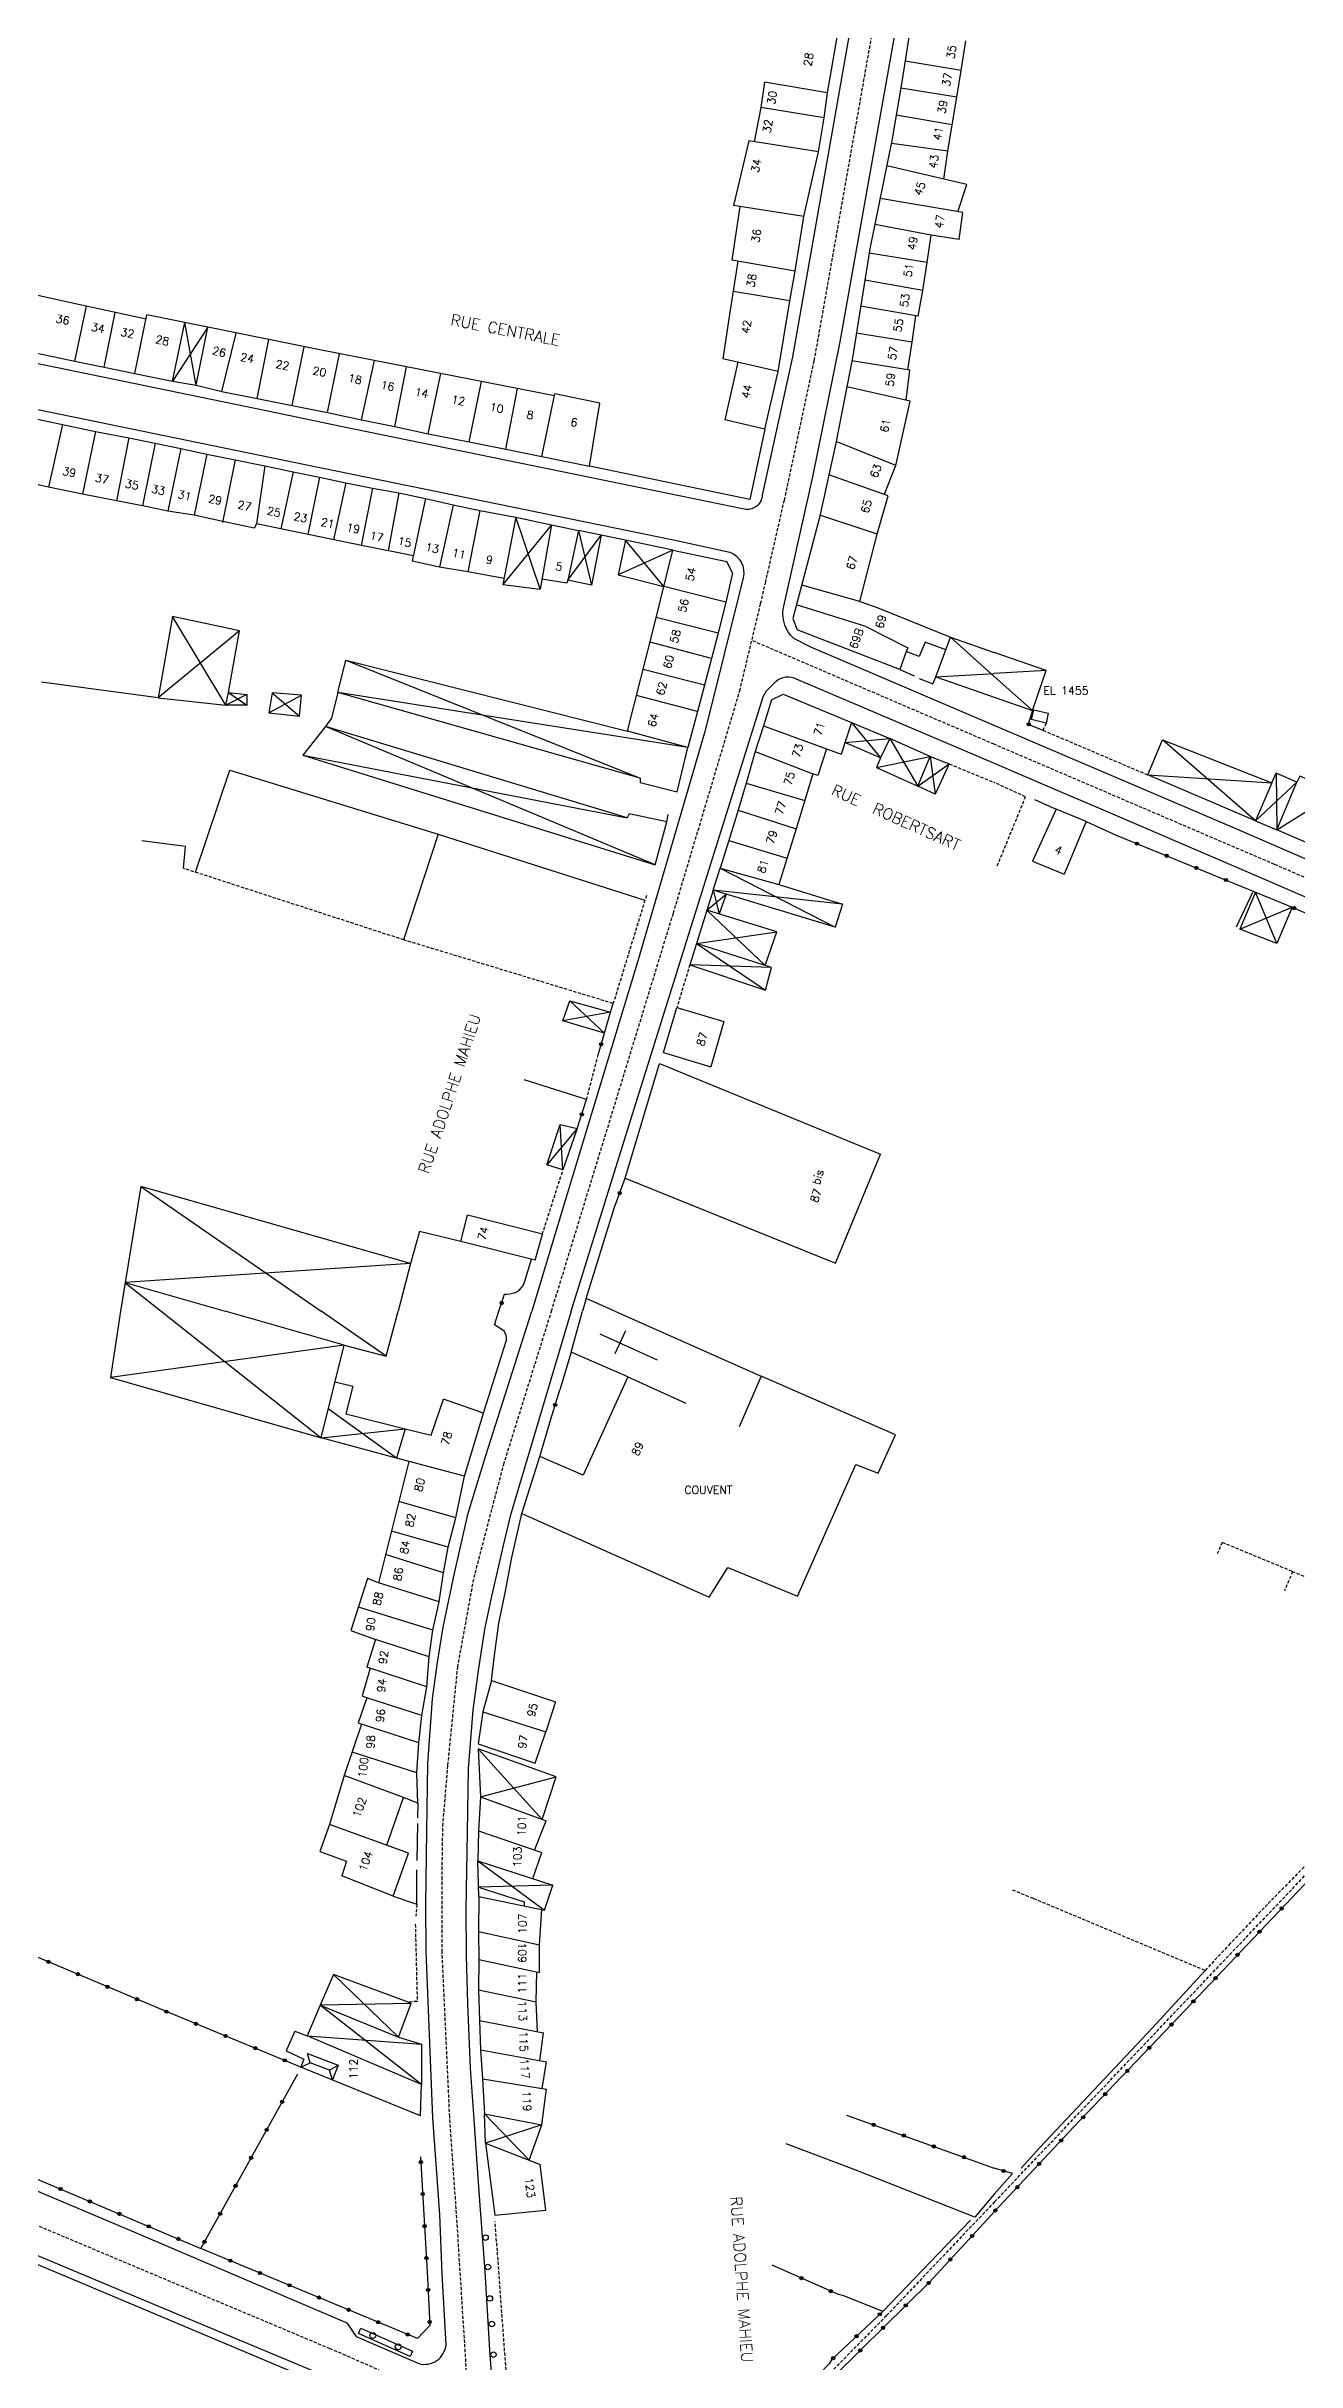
# Model space of a CAD drawing. Header units: millimetres. Extents: x 109000 to 110000, y 124000 to 125001.
# Drawn here: x 109352 to 109547.2, y 124335.9 to 124697.6 of the extents above; entities that cross this region are included whole.
import ezdxf
from ezdxf.enums import TextEntityAlignment as Align

# ---------------------------------------------------------------- set-up
doc = ezdxf.new("R2010")
doc.units = ezdxf.units.MM
doc.linetypes.add('DASHED', pattern=[0.75, 0.5, -0.25])
doc.layers.get('0').update_dxf_attribs({"linetype": 'CONTINUOUS'})
for name, color, linetype in [('W0001', 6, 'DASHED'), ('W0008', 7, 'CONTINUOUS'), ('W0100', 7, 'CONTINUOUS'), ('W0112', 1, 'DASHED'), ('W0310', 3, 'CONTINUOUS'), ('W0322', 7, 'CONTINUOUS'), ('W0984', 7, 'CONTINUOUS'), ('W0989', 7, 'CONTINUOUS'), ('W0991', 7, 'CONTINUOUS')]:
    doc.layers.add(name, color=color, linetype=linetype)
doc.styles.get("Standard").update_dxf_attribs({"font": 'romans.shx', "width": 0.85})

# ---------------------------------------------------------------- blocks, each defined once
blk = doc.blocks.new('t322o')
at = {"color": 0, "linetype": 'Continuous'}
for radius in [0.25, 0.15]:
    blk.add_circle((0, 0), radius, dxfattribs=at)

msp = doc.modelspace()

# ---------------------------------------------------------------- linework, layer by layer
at = {"layer": 'W0001'}
for points in [[(109430.87, 124500), (109449.9, 124562.16), (109460.27, 124596.89), (109463.53, 124610.55), (109464.29, 124613.8), (109467.23, 124626.7), (109471.91, 124648.48), (109483.44, 124713.68), (109489.63, 124750)], [(109500, 124588.55), (109462.15, 124604.78)], [(109424.93, 124250), (109420.55, 124295.42), (109418.77, 124315.66), (109417.31, 124338.82), (109415.94, 124360.47), (109414.97, 124374.14), (109413.79, 124399.87), (109413.77, 124411.21), (109413.9, 124419.55), (109414.69, 124429.06), (109416.22, 124444.36), (109418.77, 124458.36), (109423.4, 124476.03), (109430.87, 124500)], [(109500.07, 124360.85), (109483.18, 124343.06), (109465.08, 124324.66), (109430.26, 124291.56), (109421.9, 124283.98)]]:
    msp.add_lwpolyline(points, dxfattribs=at)
for points in [[(109638.1, 124500), (109625.21, 124527.85, 0.116891), (109617.41, 124537.78), (109586.94, 124551.06), (109543.78, 124569.79), (109500, 124588.55)], [(109417.98, 124328.29), (109398.76, 124336.85), (109396.29, 124337.89), (109330.29, 124365.67), (109302.06, 124377.5), (109301.2, 124378.76), (109296.74, 124380.72), (109293.19, 124381.15, -0.394738), (109283.92, 124392.13), (109285.38, 124404.7), (109286.37, 124405.98), (109292.8, 124462.14), (109296.02, 124490.3), (109296.99, 124491.17), (109297.3, 124494.25), (109296.59, 124495.62), (109295.89, 124496.99), (109296.11, 124500)], [(109500.07, 124360.85), (109549.35, 124412.68, 0.157565), (109550.28, 124414.61), (109566.2, 124451.33), (109568.04, 124453.31), (109574.24, 124461.52), (109589.37, 124481.73), (109602.56, 124499.97)]]:
    msp.add_lwpolyline(points, format="xyb", dxfattribs=at)
at = {"layer": 'W0008'}
for points in [[(109486.09, 124750), (109479.96, 124714.29), (109468.49, 124649.08), (109463.77, 124627.47, -0.422935), (109461.21, 124625.23), (109438.88, 124629.84)], [(109500, 124591.49), (109471.35, 124603.73), (109468.69, 124605.06, -0.23461), (109467.05, 124609.67), (109471.66, 124630.35), (109475.97, 124651.44), (109486.01, 124707.95), (109493.17, 124750)], [(109695.21, 124750), (109697.56, 124749.07), (109698.58, 124746.1), (109694.11, 124733.39), (109687.08, 124714.6), (109684.24, 124706.62), (109680.31, 124694.52), (109675.98, 124679.65), (109672.87, 124668.9), (109668.88, 124653.21), (109665.7, 124640.84), (109661.77, 124627.25), (109660.28, 124622.86), (109658.53, 124617.59), (109653.52, 124604.34), (109650.95, 124597.78), (109642.49, 124578.17), (109632.34, 124554.92), (109626.05, 124540.59, -0.410826), (109621.79, 124538.9), (109606.97, 124545.32), (109576.18, 124558.7), (109537.55, 124575.47), (109500, 124591.49)], [(109319.79, 124647.33), (109335.91, 124643.86), (109392.67, 124632.19), (109449.94, 124620.52), (109458.7, 124618.59, -0.383185), (109460.78, 124614.58), (109454.86, 124590.73), (109444.41, 124554.9), (109432.52, 124515.7), (109427.81, 124500)], [(109433.96, 124500), (109440.93, 124522.45), (109453.02, 124561.25), (109463.93, 124595.98), (109464.46, 124596.9), (109465.88, 124598.36, -0.331471), (109469.2, 124598.72), (109500, 124585.61)], [(109500, 124585.61), (109508.93, 124581.76), (109517.39, 124578.17), (109542.69, 124567.29), (109585.86, 124548.56), (109614.07, 124536.26), (109616.31, 124535.25, -0.142857), (109620.64, 124531.05), (109628.82, 124513.55)], [(109300.15, 124500), (109299.89, 124499.74), (109299.62, 124496.7), (109301.24, 124495), (109298.14, 124469.64), (109294.43, 124437.75), (109291.16, 124405.62), (109289.34, 124404.45), (109287.88, 124391.95, 0.314191), (109290.47, 124386.22, 0.069377), (109293.37, 124385.02), (109295.34, 124385.84), (109306.38, 124381.26), (109328.8, 124371.71), (109366, 124355.98), (109398.93, 124341.96), (109400.38, 124339.83), (109410.14, 124335.57, 0.463651), (109414.4, 124338.53), (109413.79, 124349.59)], [(109289.98, 124365.55), (109290.81, 124374.84, -0.369099), (109294.15, 124377.73), (109295.64, 124377.41), (109299.96, 124375.46), (109300.53, 124373.51), (109328.85, 124361.59), (109364.4, 124346.67), (109394.88, 124333.9), (109397.76, 124334.29), (109404.18, 124331.53, -0.047692), (109408.97, 124328.52, -0.112584), (109413.97, 124321.5, -0.088261), (109415.46, 124315.43), (109417.34, 124294.98), (109420.15, 124265.09), (109421.64, 124250)], [(109420.36, 124250), (109418.83, 124267.11), (109416.07, 124295.79), (109414.36, 124315.26), (109413.83, 124317.84, 0.087143), (109411.06, 124323.41, 0.102292), (109405.39, 124327.91), (109372.21, 124341.92), (109324.31, 124362.09), (109311.46, 124367.55), (109291.36, 124376.11)]]:
    msp.add_lwpolyline(points, format="xyb", dxfattribs=at)
for points in [[(109438.88, 124629.84), (109397.69, 124638.23), (109388.06, 124640.28), (109332.94, 124651.64), (109331.12, 124654.54)], [(109413.79, 124349.59), (109413.44, 124358.86), (109412.34, 124373.98), (109411.31, 124399.95), (109411.24, 124407.3), (109411.38, 124418.7), (109411.53, 124429.31), (109412.27, 124439.42), (109413.01, 124444.79), (109413.94, 124450.64), (109415.7, 124459.07), (109417.84, 124468.44), (109420.59, 124477.45), (109427.81, 124500)], [(109433.96, 124500), (109424.43, 124467.97), (109423.33, 124463.41), (109421.55, 124455.67), (109420.45, 124450.58), (109419.41, 124443.87), (109418.58, 124437.66), (109417.84, 124428.57), (109417.68, 124418.54), (109417.5, 124406.57), (109417.56, 124399.33), (109417.74, 124391.78), (109418.17, 124381.72), (109418.79, 124373), (109419.22, 124366.86), (109419.71, 124359.62), (109420.45, 124349.99), (109421.18, 124337.65), (109422.96, 124313.65), (109424.19, 124298.86), (109426.53, 124273.27), (109427.3, 124262.99), (109428.78, 124250)], [(109401.1, 124341.13), (109409.14, 124337.51), (109408.79, 124336.69), (109400.72, 124340.28), (109401.1, 124341.13)]]:
    msp.add_lwpolyline(points, dxfattribs=at)
at = {"layer": 'W0100'}
for points in [[(109495.36, 124750), (109491.11, 124726.42), (109487.92, 124707.09), (109485.65, 124692.36), (109484.09, 124683.16), (109480.58, 124665.94), (109477.85, 124648.95), (109475.28, 124635.62), (109472.71, 124624.01), (109468.57, 124608.19), (109469.24, 124606.44)], [(109473.99, 124690.35), (109475.46, 124699.05)], [(109494.86, 124693.84), (109486.11, 124695.3)], [(109494.86, 124693.84), (109495.56, 124698.44)], [(109464.12, 124692), (109463.57, 124688.02), (109462.52, 124682.69)], [(109473.99, 124690.35), (109464.12, 124692)], [(109494.16, 124689.63), (109494.86, 124693.84)], [(109473.44, 124686.43), (109463.57, 124688.02)], [(109473.44, 124686.43), (109473.99, 124690.35)], [(109494.16, 124689.63), (109485.43, 124691.06)], [(109493.45, 124685.35), (109494.16, 124689.63)], [(109472.58, 124681.1), (109473.44, 124686.43)], [(109493.45, 124685.35), (109484.72, 124686.83)], [(109492.75, 124681.22), (109493.45, 124685.35)], [(109461.67, 124682.82), (109459.28, 124672.71)], [(109472.58, 124681.1), (109461.67, 124682.82)], [(109470.25, 124671), (109472.58, 124681.1)], [(109492.75, 124681.22), (109483.94, 124682.41)], [(109492.16, 124676.83), (109492.75, 124681.22)], [(109495.72, 124675.99), (109483.23, 124678.91)], [(109495.09, 124671.63), (109482.19, 124673.8)], [(109494.31, 124671.73), (109495.72, 124675.99)], [(109460.29, 124672.56), (109459.05, 124664.17)], [(109470.25, 124671), (109459.28, 124672.71)], [(109468.9, 124662.49), (109470.25, 124671)], [(109490.18, 124668.12), (109481.36, 124669.76)], [(109494.55, 124667.42), (109495.09, 124671.63)], [(109489.55, 124663.84), (109490.18, 124668.12)], [(109494.55, 124667.42), (109490.18, 124668.12)], [(109459.98, 124664.02), (109458.67, 124655.69), (109457.65, 124648.8)], [(109468.9, 124662.49), (109459.05, 124664.17)], [(109468.11, 124657.83), (109468.9, 124662.49)], [(109489.55, 124663.84), (109480.48, 124665.3)], [(109488.85, 124659.47), (109489.55, 124663.84)], [(109367.55, 124654.95), (109356.99, 124657.28), (109342.34, 124660.47)], [(109468.11, 124657.83), (109459.24, 124659.31)], [(109488.85, 124659.47), (109479.8, 124661.04)], [(109488.15, 124655.42), (109488.85, 124659.47)], [(109356.44, 124648.4), (109358.24, 124657)], [(109361.03, 124647.48), (109362.74, 124656.01)], [(109365.81, 124646.5), (109367.69, 124655.63)], [(109394.93, 124650.12), (109367.69, 124655.63)], [(109466.27, 124646.81), (109468.11, 124657.83)], [(109488.15, 124655.42), (109479.14, 124656.98)], [(109487.21, 124651.37), (109487.78, 124655.48)], [(109371.7, 124645.28), (109373.6, 124654.44)], [(109377.19, 124653.71), (109371.7, 124645.28), (109375.38, 124644.67), (109373.6, 124654.44)], [(109375.38, 124644.67), (109377.19, 124653.71)], [(109379.36, 124643.69), (109381.6, 124652.81)], [(109384.88, 124642.58), (109386.71, 124651.78)], [(109487.21, 124651.37), (109478.47, 124652.81)], [(109350.31, 124649.69), (109356.44, 124648.4)], [(109356.44, 124648.4), (109361.03, 124647.48)], [(109390.39, 124641.48), (109392.23, 124650.66)], [(109431.33, 124643.01), (109394.93, 124650.12)], [(109395.91, 124640.38), (109397.74, 124649.57)], [(109401.18, 124639.22), (109403.23, 124648.5)], [(109466.27, 124646.81), (109457.65, 124648.8)], [(109459.95, 124648.27), (109457.94, 124639.25)], [(109486.82, 124647), (109477.76, 124648.47)], [(109486.5, 124647.04), (109487.21, 124651.37)], [(109361.03, 124647.48), (109365.81, 124646.5)], [(109365.81, 124646.5), (109371.7, 124645.28)], [(109375.38, 124644.67), (109379.36, 124643.69)], [(109406.39, 124638.18), (109408.25, 124647.52)], [(109411.6, 124637.07), (109413.59, 124646.48)], [(109418.03, 124635.79), (109419.92, 124645.24)], [(109464.18, 124637.81), (109466.27, 124646.81)], [(109486.9, 124642.17), (109476.98, 124644.4)], [(109486.26, 124642.32), (109486.82, 124647)], [(109379.36, 124643.69), (109384.88, 124642.58)], [(109384.88, 124642.58), (109390.39, 124641.48)], [(109390.39, 124641.48), (109395.91, 124640.38)], [(109423.73, 124634.68), (109425.56, 124644.14)], [(109429.37, 124633.52), (109431.39, 124643.31)], [(109438.44, 124641.85), (109431.39, 124643.31)], [(109436.79, 124631.99), (109438.44, 124641.85)], [(109484.64, 124632.12), (109486.9, 124642.17)], [(109349.61, 124639.58), (109354.49, 124638.51)], [(109354.49, 124638.51), (109352.33, 124628.74)], [(109354.49, 124638.51), (109359.68, 124637.43)], [(109359.68, 124637.43), (109357.65, 124627.64)], [(109359.68, 124637.43), (109364.87, 124636.42)], [(109395.91, 124640.38), (109401.18, 124639.22)], [(109401.18, 124639.22), (109406.39, 124638.18)], [(109406.39, 124638.18), (109411.6, 124637.07)], [(109464.18, 124637.81), (109461.86, 124626.78), (109436.79, 124631.99)], [(109464.18, 124637.81), (109457.94, 124639.25)], [(109364.87, 124636.42), (109362.96, 124626.6)], [(109364.87, 124636.42), (109368.98, 124635.6)], [(109368.98, 124635.6), (109367.02, 124625.79)], [(109368.98, 124635.6), (109372.97, 124634.77)], [(109372.97, 124634.77), (109370.95, 124624.98)], [(109372.97, 124634.77), (109377.02, 124633.89)], [(109377.02, 124633.89), (109375.06, 124624.33)], [(109377.02, 124633.89), (109381.45, 124633)], [(109411.6, 124637.07), (109418.03, 124635.79)], [(109418.03, 124635.79), (109423.73, 124634.68)], [(109423.73, 124634.68), (109429.37, 124633.52)], [(109429.37, 124633.52), (109436.79, 124631.99)], [(109484.64, 124632.12), (109475.32, 124635.85)], [(109352.33, 124628.74), (109347.69, 124629.77), (109343.74, 124630.55), (109339.35, 124631.45), (109335, 124632.13), (109330.98, 124632.9), (109330.98, 124632.9)], [(109381.45, 124633), (109379.49, 124623.2)], [(109381.45, 124633), (109386.08, 124632.06)], [(109386.08, 124632.06), (109384.8, 124623.02)], [(109386.08, 124632.06), (109390.51, 124631.11)], [(109390.51, 124631.11), (109388.6, 124622.21)], [(109390.51, 124631.11), (109394.62, 124630.28)], [(109394.62, 124630.28), (109392.83, 124621.33)], [(109394.62, 124630.28), (109398.74, 124629.4)], [(109483.47, 124627.36), (109474.17, 124630.64)], [(109482.81, 124627.55), (109484.64, 124632.12)], [(109375.06, 124624.33), (109370.95, 124624.98), (109367.02, 124625.79), (109362.96, 124626.6), (109357.65, 124627.64), (109352.33, 124628.74)], [(109398.74, 124629.4), (109396.82, 124620.5)], [(109398.74, 124629.4), (109402.91, 124628.58)], [(109402.91, 124628.58), (109401.15, 124619.6)], [(109402.91, 124628.58), (109407.03, 124627.82)], [(109407.03, 124627.82), (109405.36, 124618.77)], [(109407.03, 124627.82), (109411.21, 124626.93)], [(109411.21, 124626.93), (109409.13, 124617.15)], [(109411.21, 124626.93), (109415.51, 124625.98)], [(109481.75, 124621.36), (109483.47, 124627.36)], [(109409.31, 124618), (109401.45, 124619.54), (109384.8, 124623.02), (109384.45, 124622.3), (109379.52, 124623.36), (109375.06, 124624.33)], [(109415.51, 124625.98), (109413.36, 124616.22)], [(109415.51, 124625.98), (109419.69, 124625.1)], [(109419.69, 124625.1), (109417.81, 124615.49)], [(109419.69, 124625.1), (109425.32, 124624.02)], [(109425.32, 124624.02), (109423.29, 124613.51)], [(109430.89, 124622.82), (109423.29, 124613.51), (109429.08, 124612.77), (109425.32, 124624.02), (109430.89, 124622.82)], [(109430.89, 124622.82), (109429.08, 124612.77)], [(109430.89, 124622.82), (109435.07, 124621.94)], [(109481.75, 124621.36), (109472.78, 124624.34)], [(109435.07, 124621.94), (109433.43, 124614.21)], [(109438.61, 124621.22), (109437.13, 124613.42), (109433.43, 124614.21), (109438.61, 124621.22), (109435.07, 124621.94), (109437.13, 124613.42)], [(109442.42, 124620.43), (109438.61, 124621.22)], [(109449.82, 124618.9), (109442.42, 124620.43), (109441.28, 124615.05), (109448.43, 124613.23), (109442.42, 124620.43)], [(109479.02, 124610.84), (109481.75, 124621.36)], [(109423.47, 124614.44), (109417.81, 124615.49), (109413.36, 124616.22), (109409.13, 124617.15)], [(109449.82, 124618.9), (109441.28, 124615.05)], [(109442.73, 124590.58), (109446.97, 124607.26), (109449.82, 124618.9), (109458.24, 124617.13)], [(109459.12, 124615.29), (109458.24, 124617.13)], [(109433.43, 124614.21), (109433.28, 124613.71), (109429.36, 124614.36)], [(109458.11, 124610.74), (109448.43, 124613.23)], [(109459.12, 124615.29), (109458.11, 124610.74)], [(109479.02, 124610.84), (109469.94, 124613.42)], [(109380.42, 124596.67), (109382.12, 124606.27), (109371.67, 124608.5), (109369.43, 124595.82), (109379.99, 124594.65), (109371.67, 124608.5)], [(109456.91, 124605.93), (109447.24, 124608.35)], [(109458.11, 124610.74), (109456.91, 124605.93)], [(109479.96, 124606.94), (109469.14, 124610.35)], [(109479.02, 124610.84), (109481.75, 124609.91), (109493.18, 124605.3)], [(109382.12, 124606.27), (109369.43, 124595.82)], [(109455.83, 124601.95), (109446.28, 124604.53)], [(109456.91, 124605.93), (109455.83, 124601.95)], [(109485.26, 124600.24), (109469.24, 124606.44)], [(109479.96, 124606.94), (109486.5, 124603.64), (109486.28, 124603.05)], [(109492.44, 124603.3), (109489.24, 124604.53), (109488.31, 124602.27), (109486.28, 124603.05), (109485.26, 124600.24), (109487.53, 124599.23)], [(109490.87, 124599.08), (109493.18, 124605.3), (109500, 124599.17)], [(109493.18, 124605.3), (109500, 124602.91)], [(109450.48, 124581.12), (109452.16, 124588.03), (109397.48, 124596.67), (109398.76, 124601.68), (109442.73, 124590.58)], [(109398.76, 124601.68), (109444.72, 124583.25), (109444.72, 124582.61), (109450.48, 124581.12)], [(109455.83, 124601.95), (109454.76, 124597.77)], [(109500, 124595.9), (109505.97, 124593.81), (109508.1, 124600.07), (109500, 124602.91)], [(109369.43, 124595.82), (109351.2, 124598.27)], [(109454.76, 124597.77), (109445.19, 124600.24)], [(109454.76, 124597.77), (109453.68, 124593.66)], [(109488.31, 124598.84), (109490.41, 124597.98), (109490.87, 124599.08)], [(109490.87, 124599.08), (109500, 124599.61)], [(109490.87, 124599.08), (109500, 124595.9)], [(109508.1, 124600.07), (109500, 124599.61)], [(109505.97, 124593.81), (109500, 124599.17)], [(109380.42, 124596.67), (109383.3, 124596.36), (109383.3, 124594.65), (109379.99, 124594.65), (109380.42, 124596.67), (109383.3, 124594.65)], [(109383.3, 124596.36), (109379.99, 124594.65)], [(109386.71, 124593.48), (109391.51, 124592.95), (109391.83, 124596.25), (109387.24, 124596.57), (109386.71, 124593.48), (109391.83, 124596.25)], [(109387.24, 124596.57), (109391.51, 124592.95)], [(109397.48, 124596.67), (109396.52, 124592.63), (109395.56, 124591.35)], [(109444.72, 124583.25), (109397.48, 124596.67)], [(109453.68, 124593.66), (109444.15, 124596.16)], [(109465.21, 124595.51), (109463.96, 124591.46)], [(109465.21, 124595.51), (109467.04, 124596.37)], [(109467.04, 124596.37), (109477.74, 124591.94), (109476.1, 124587.03)], [(109506.2, 124593.92), (109508.42, 124593.42), (109508.1, 124591.83), (109505.85, 124592.42), (109506.2, 124593.92)], [(109447.07, 124569.72), (109448.88, 124576.43), (109443.02, 124577.71), (109442.7, 124577.07), (109395.56, 124591.35), (109392.04, 124586.87), (109447.07, 124569.72), (109395.56, 124591.35)], [(109452.16, 124588.03), (109442.73, 124590.58)], [(109453.68, 124593.66), (109452.16, 124588.03)], [(109463.96, 124591.46), (109462.7, 124587.42)], [(109463.96, 124591.46), (109476.1, 124587.03)], [(109477.74, 124591.94), (109483.72, 124589.44), (109482.27, 124586.45), (109476.7, 124588.82), (109483.72, 124589.44)], [(109477.74, 124591.94), (109482.27, 124586.45)], [(109392.04, 124586.87), (109442.7, 124577.07)], [(109462.7, 124587.42), (109461.26, 124582.5)], [(109462.7, 124587.42), (109471.67, 124583.95)], [(109473.79, 124587.87), (109472.44, 124583.66), (109471.67, 124583.95), (109469.1, 124575.34)], [(109482.27, 124586.45), (109481.6, 124584.91), (109488.06, 124582.02), (109489.99, 124586.65), (109483.72, 124589.44), (109488.06, 124582.02)], [(109481.6, 124584.91), (109489.99, 124586.65)], [(109489.99, 124586.65), (109492.97, 124585.49), (109490.76, 124580.77), (109488.06, 124582.02), (109492.97, 124585.49)], [(109489.99, 124586.65), (109490.76, 124580.77)], [(109524, 124583.77), (109526.31, 124589.26), (109543.34, 124582.53), (109540.79, 124576.62), (109524, 124583.77), (109543.34, 124582.53)], [(109540.79, 124576.62), (109526.31, 124589.26)], [(109375.27, 124568.57), (109380.63, 124584.53), (109413.16, 124574.51), (109407.73, 124558.03)], [(109543.34, 124582.53), (109544.05, 124584.06), (109544.16, 124575.2), (109547.24, 124582.65), (109544.05, 124584.06)], [(109553.58, 124581.05), (109547.71, 124583.59), (109547.24, 124582.65)], [(109461.26, 124582.5), (109460, 124578.27)], [(109461.26, 124582.5), (109470.42, 124579.75)], [(109547.24, 124582.65), (109540.79, 124576.62), (109544.16, 124575.2)], [(109550.19, 124572.6), (109544.16, 124575.2), (109553.58, 124581.05)], [(109448.88, 124576.43), (109449.1, 124577.6)], [(109460, 124578.27), (109458.56, 124573.55)], [(109460, 124578.27), (109469.1, 124575.34)], [(109509.7, 124578.43), (109505.96, 124570.28)], [(109514.36, 124576.47), (109509.7, 124578.43)], [(109514.36, 124576.47), (109510.95, 124568.24)], [(109373.38, 124569.18), (109373.7, 124572.59), (109366.87, 124573.45)], [(109413.16, 124574.51), (109445.46, 124564.18)], [(109458.56, 124573.55), (109457.21, 124569.21)], [(109458.56, 124573.55), (109467.66, 124570.76)], [(109469.1, 124575.34), (109466.36, 124566.64)], [(109466.36, 124566.64), (109476.32, 124563.6), (109475.19, 124559.96), (109456.1, 124565.74), (109457.21, 124569.21), (109475.19, 124559.96)], [(109457.21, 124569.21), (109466.36, 124566.64)], [(109505.96, 124570.28), (109510.95, 124568.24)], [(109456.1, 124565.74), (109452.46, 124554.12), (109464.27, 124550.13), (109465.23, 124553.7), (109453.49, 124557.41), (109466.06, 124559.25), (109455.14, 124562.66), (109458.12, 124565.13), (109457.03, 124562.07)], [(109476.32, 124563.6), (109456.1, 124565.74)], [(109456.1, 124565.74), (109457.03, 124562.07)], [(109540.81, 124565.46), (109546.54, 124563.09), (109544.16, 124557.45), (109538.35, 124559.69), (109546.54, 124563.09)], [(109544.16, 124557.45), (109540.81, 124565.46), (109538.35, 124559.69)], [(109455.14, 124562.66), (109464.26, 124554.01), (109466.06, 124559.25)], [(109465.23, 124553.7), (109452.46, 124554.12)], [(109453.49, 124557.41), (109464.27, 124550.13)], [(109439.12, 124543.44), (109432.66, 124545.34), (109433.74, 124548.5), (109440.07, 124546.73), (109432.66, 124545.34)], [(109433.74, 124548.5), (109439.12, 124543.44), (109440.07, 124546.73)], [(109440.07, 124546.73), (109440.51, 124548.06)], [(109448.34, 124540.41), (109450.46, 124547.44)], [(109450.46, 124547.44), (109457.8, 124545.23)], [(109457.8, 124545.23), (109455.74, 124538.18)], [(109448.34, 124540.41), (109455.74, 124538.18)], [(109436.34, 124533.07), (109426.59, 124536.11)], [(109442.36, 124520.76), (109447.76, 124538.68)], [(109447.76, 124538.68), (109482.27, 124524.52)], [(109432.66, 124522.07), (109430.13, 124522.83), (109432.22, 124529.15), (109434.88, 124528.52), (109432.66, 124522.07), (109432.22, 124529.15)], [(109434.88, 124528.52), (109430.13, 124522.83)], [(109475.24, 124507.47), (109482.27, 124524.52)], [(109408.86, 124507.46), (109366.71, 124519.49), (109363.55, 124500)], [(109366.71, 124519.49), (109394.88, 124500)], [(109442.36, 124520.76), (109475.24, 124507.47)], [(109416.71, 124510.87), (109417.73, 124514.98)], [(109429.44, 124512.01), (109417.73, 124514.98)], [(109436.29, 124501.98), (109440.72, 124516.23)], [(109416.71, 124510.87), (109410.26, 124512.45), (109408.86, 124507.46)], [(109428.3, 124507.96), (109416.71, 124510.87)], [(109428.3, 124507.96), (109429.44, 124512.01)], [(109408.86, 124507.46), (109364.22, 124504.49), (109379.93, 124500)], [(109408.86, 124507.46), (109406.9, 124500)], [(109364.22, 124504.49), (109369.9, 124500)], [(109363.55, 124500), (109361.99, 124489.63), (109394.9, 124480.23), (109398.49, 124494.7), (109379.93, 124500)], [(109369.9, 124500), (109394.9, 124480.23)], [(109405.04, 124492.97), (109394.88, 124500)], [(109398.49, 124494.7), (109405.04, 124492.97), (109406.9, 124500)], [(109442.77, 124489.74), (109433.94, 124493.59), (109435.73, 124500)], [(109440.75, 124500), (109436.29, 124501.98), (109435.73, 124500)], [(109440.75, 124500), (109463.63, 124489.86)], [(109438.4, 124496.45), (109447.39, 124492.4)], [(109442.45, 124496.93), (109440.78, 124493.35)], [(109398.49, 124494.7), (109361.99, 124489.63)], [(109433.94, 124493.59), (109432.19, 124487.71)], [(109397.07, 124488.96), (109399.85, 124488.27), (109398.74, 124483.94), (109408.01, 124481.59), (109406.65, 124477.02), (109394.9, 124480.23), (109408.01, 124481.59), (109412.1, 124480.61), (109414, 124486.25)], [(109426.22, 124468.38), (109455.51, 124455.3), (109458.42, 124459.95), (109469.28, 124455.49), (109478.39, 124476.02), (109481.88, 124474.67), (109484.59, 124480.67), (109463.63, 124489.86), (109460.15, 124481.91)], [(109442.77, 124489.74), (109435.79, 124474.38)], [(109442.77, 124489.74), (109451.87, 124485.6)], [(109420.23, 124484.06), (109414, 124486.25)], [(109406.65, 124477.02), (109396.01, 124484.72)], [(109417.27, 124474.19), (109420.23, 124484.06)], [(109429.03, 124477.28), (109430.76, 124483.1)], [(109408.58, 124476.51), (109403.86, 124457.57), (109402.14, 124458.24), (109399.55, 124450.11), (109403.38, 124448.68), (109402.04, 124444.38)], [(109417.27, 124474.19), (109406.65, 124477.02)], [(109426.22, 124468.38), (109429.03, 124477.28)], [(109435.79, 124474.38), (109429.03, 124477.28)], [(109415.92, 124467.69), (109417.27, 124474.19)], [(109415.92, 124467.69), (109407.01, 124470.24)], [(109414.73, 124463.12), (109415.92, 124467.69)], [(109423.64, 124455.98), (109424.68, 124461.5), (109426.22, 124468.38)], [(109414.73, 124463.12), (109405.86, 124465.6)], [(109414.02, 124459.1), (109404.96, 124461.98)], [(109414.02, 124459.1), (109414.73, 124463.12)], [(109413.32, 124454.59), (109403.86, 124457.57)], [(109413.32, 124454.59), (109414.02, 124459.1)], [(109412.33, 124450.15), (109400.71, 124453.74)], [(109412.33, 124450.15), (109413.32, 124454.59)], [(109421.49, 124442.29), (109421.98, 124446.22), (109422.66, 124451.25), (109423.64, 124455.98)], [(109411.76, 124445.99), (109412.33, 124450.15)], [(109411.76, 124445.99), (109403.38, 124448.68)], [(109411.38, 124441.31), (109411.76, 124445.99)], [(109402.53, 124444.21), (109401.28, 124439.88), (109402.04, 124439.6), (109400.7, 124435.68), (109401.18, 124435.48), (109398.5, 124427.45), (109396.2, 124419.8), (109394.67, 124415.6), (109398.88, 124414.07), (109398.12, 124411.77)], [(109411.38, 124441.31), (109402.04, 124444.38)], [(109421.49, 124442.29), (109420.14, 124437.38)], [(109421.49, 124442.29), (109431.5, 124438.98)], [(109410.64, 124436.83), (109402.04, 124439.6)], [(109410.64, 124436.83), (109411.38, 124441.31)], [(109431.5, 124438.98), (109429.97, 124434.25)], [(109410.14, 124432.53), (109401.18, 124435.48)], [(109410.14, 124432.53), (109410.64, 124436.83)], [(109420.14, 124437.38), (109419.4, 124432.41)], [(109420.14, 124437.38), (109429.97, 124434.25)], [(109409.86, 124427.88), (109399.73, 124431.12)], [(109409.86, 124427.88), (109410.14, 124432.53)], [(109419.4, 124432.41), (109428.31, 124429.4)], [(109429.42, 124420.6), (109431.62, 124427.26), (109419.4, 124431.61), (109419.77, 124424.13), (109431.62, 124427.26)], [(109419.4, 124431.61), (109429.42, 124420.6)], [(109428.31, 124429.4), (109429.97, 124434.25)], [(109407.78, 124424.01), (109398.5, 124427.45)], [(109409.98, 124423.15), (109409.86, 124427.88)], [(109405.13, 124416.56), (109407.78, 124424.01)], [(109409.98, 124423.15), (109407.78, 124424.01)], [(109419.77, 124424.13), (109419.46, 124418.79)], [(109419.77, 124424.13), (109430.03, 124420.38)], [(109409.98, 124423.15), (109409.92, 124420.86)], [(109428.19, 124415.81), (109430.03, 124420.38)], [(109408.55, 124415.31), (109396.2, 124419.8)], [(109409.92, 124419.94), (109409.82, 124414.15)], [(109419.46, 124418.79), (109419.34, 124414.12)], [(109419.46, 124418.79), (109429.35, 124415.41)], [(109406.16, 124408.62), (109408.55, 124415.31)], [(109419.34, 124414.12), (109431.07, 124410.32)], [(109419.52, 124408.54), (109419.34, 124414.12), (109429.78, 124406.39), (109431.07, 124410.32), (109419.47, 124410.01)], [(109427.93, 124411.34), (109429.35, 124415.41)], [(109406.16, 124408.62), (109398.12, 124411.77)], [(109406.16, 124408.62), (109409.82, 124407.34), (109409.82, 124412.69)], [(109419.47, 124410.01), (109426.59, 124407.74), (109426.59, 124407.06)], [(109419.52, 124408.54), (109419.46, 124403.08)], [(109419.52, 124408.54), (109429.78, 124406.39)], [(109428.98, 124396.69), (109428.98, 124400.99), (109429.38, 124406.47)], [(109419.46, 124403.08), (109428.98, 124400.99)], [(109419.46, 124403.08), (109419.52, 124398.72)], [(109419.52, 124398.72), (109419.46, 124393.99)], [(109419.52, 124398.72), (109428.98, 124396.69)], [(109408.49, 124392.03), (109396.83, 124396.35), (109394.75, 124391.59), (109406.96, 124386.56), (109408.93, 124391.81), (109408.49, 124392.03)], [(109396.83, 124396.35), (109406.96, 124386.56)], [(109428.7, 124387.42), (109428.49, 124392.09), (109428.56, 124396.78)], [(109406.96, 124386.56), (109410.57, 124385.47), (109410.57, 124379.18), (109394.75, 124391.59), (109392.73, 124386.78), (109410.57, 124385.47)], [(109408.93, 124391.81), (109394.75, 124391.59)], [(109419.46, 124393.99), (109428.49, 124392.09)], [(109419.46, 124393.99), (109419.65, 124389.2)], [(109390.81, 124387.49), (109389.44, 124384.42), (109392.2, 124383.12), (109391.74, 124381.91)], [(109390.81, 124387.49), (109392.73, 124386.78)], [(109419.65, 124389.2), (109429.6, 124387.24)], [(109419.65, 124389.2), (109419.77, 124384.6)], [(109391.74, 124381.91), (109393.16, 124382.57), (109392.75, 124384.01), (109397.56, 124382.22), (109396.68, 124379.89), (109396.18, 124381.4), (109393.16, 124382.57)], [(109410.57, 124379.18), (109392.73, 124386.78)], [(109419.77, 124384.6), (109430.09, 124382.7)], [(109419.77, 124384.6), (109420.08, 124380.06)], [(109429.07, 124382.89), (109429.6, 124387.24)], [(109410.41, 124374.26), (109391.74, 124381.91)], [(109396.18, 124381.4), (109397.56, 124382.22)], [(109429.39, 124378.57), (109430.09, 124382.7)], [(109410.41, 124374.26), (109410.57, 124379.18)], [(109420.08, 124380.06), (109430.09, 124378.46)], [(109420.08, 124380.06), (109420.38, 124374.6)], [(109429.35, 124372.88), (109429.97, 124377.67), (109430.09, 124378.46)], [(109420.38, 124374.6), (109429.35, 124372.88)], [(109420.38, 124374.6), (109427.36, 124367.36), (109429.35, 124372.88), (109420.57, 124369.99), (109420.38, 124374.6)], [(109420.57, 124369.99), (109422.04, 124358.76)], [(109420.57, 124369.99), (109429.11, 124366.68)], [(109429.97, 124359.56), (109429.11, 124366.68)], [(109422.04, 124358.76), (109429.97, 124359.56)]]:
    msp.add_lwpolyline(points, dxfattribs=at)
for points in [[(109423.55, 124502.65, 0.077815), (109425.19, 124502.9, 0.222787), (109426.71, 124504.67), (109427.75, 124508.1)], [(109420.18, 124483.9), (109423.76, 124495.14, 0.283962), (109423.28, 124497.05), (109421.99, 124497.87)]]:
    msp.add_lwpolyline(points, format="xyb", dxfattribs=at)
for centre, radius in [((109420.57, 124355.26), 0.43), ((109420.94, 124350.66), 0.43), ((109421.24, 124345.75), 0.43), ((109421.55, 124341.76), 0.43), ((109402.96, 124339.96), 0.466), ((109406.93, 124338.19), 0.455), ((109421.8, 124336.97), 0.43)]:
    msp.add_circle(centre, radius, dxfattribs=at)
at = {"layer": 'W0112'}
for points in [[(109508.1, 124591.83), (109507.62, 124590.75), (109524, 124583.77)], [(109492.97, 124585.49), (109500, 124582.59)], [(109500.48, 124569.55), (109504.9, 124580.34), (109500, 124582.59)], [(109445.68, 124564.92), (109440.51, 124548.06), (109407.82, 124557.99), (109373.38, 124569.18)], [(109452.46, 124554.12), (109450.46, 124547.44)], [(109436.34, 124533.07), (109438.17, 124540.03)], [(109429.44, 124512.01), (109432.66, 124522.07)], [(109561.06, 124463.23), (109571.83, 124459.45), (109567.03, 124453.22), (109565.97, 124453.59), (109564.95, 124451.46), (109546.52, 124459.34), (109535.59, 124463.87), (109534.84, 124462.06)], [(109546.6, 124459.31), (109545.34, 124456.31)], [(109548.91, 124413.71), (109542.68, 124407.32), (109536.87, 124401.2), (109532.93, 124396.99), (109506.12, 124408.23), (109502.71, 124409.61)], [(109409.82, 124407.34), (109409.7, 124405.46)], [(109409.6, 124404.22), (109409.89, 124392.17), (109408.49, 124392.03)], [(109423.76, 124332.43), (109423.88, 124333.05), (109422.41, 124353.18), (109422.04, 124357.78)]]:
    msp.add_lwpolyline(points, dxfattribs=at)
at = {"layer": 'W0310'}
for points in [[(109506.29, 124579.93), (109509.7, 124578.43)], [(109514.36, 124576.47), (109519.05, 124574.37)], [(109540.32, 124565.38), (109537.78, 124559.98)], [(109532.93, 124396.99), (109524.72, 124388.05), (109507.13, 124369.36), (109504.2, 124366.11)], [(109500, 124362.06), (109496.98, 124358.46), (109478.12, 124365.88), (109467.5, 124369.93)], [(109502.87, 124365.26), (109500, 124362.06)], [(109496.31, 124357.96), (109482.61, 124343.73), (109476.53, 124346.18)]]:
    msp.add_lwpolyline(points, dxfattribs=at)
at = {"layer": 'W0322'}
for points in [[(109505.97, 124593.81), (109505.3, 124591.72), (109507.62, 124590.75)], [(109519.05, 124574.37), (109540.81, 124565.46)], [(109546.54, 124563.09), (109556.03, 124559)], [(109438.17, 124540.03), (109439.12, 124543.44)], [(109434.88, 124528.52), (109436.34, 124533.07)], [(109440.72, 124516.23), (109442.36, 124520.76)], [(109421.99, 124497.87), (109422.66, 124500)], [(109422.66, 124500), (109423.55, 124502.65)], [(109430.76, 124483.1), (109432.19, 124487.71)], [(109500, 124359.29), (109512.41, 124372.5), (109516.62, 124376.92), (109529.94, 124390.92), (109542.47, 124404.13), (109549.39, 124411.42), (109550.78, 124413.34), (109552.06, 124415.73), (109555.15, 124423.62), (109564.58, 124445.66), (109567.41, 124450.88)], [(109391.74, 124381.91), (109370.6, 124390.61), (109347.71, 124400.29)], [(109335.88, 124370.61), (109376.11, 124353.57), (109391.23, 124380.85)], [(109476.96, 124374.41), (109493.48, 124368.46), (109500, 124366.11)], [(109410.42, 124367.86), (109411.52, 124348.97), (109411.86, 124341.55), (109409.94, 124339.49), (109376.11, 124353.57)], [(109502.87, 124365.26), (109500, 124366.11)], [(109490.1, 124315), (109485.31, 124317.4), (109472.47, 124322.43), (109466.33, 124325.01), (109479.17, 124337.71), (109486.36, 124344.83), (109489.86, 124348.27), (109496.67, 124355.63), (109500, 124359.29)], [(109476.53, 124346.18), (109475.67, 124346.36), (109465.35, 124350.97)], [(109482.61, 124343.73), (109474.62, 124336.18), (109474.25, 124335.56), (109464.55, 124325.56)]]:
    msp.add_lwpolyline(points, dxfattribs=at)

# ---------------------------------------------------------------- block references
for p, rotation in [((109505.39, 124591.68), 337.3230948984095), ((109522.3, 124573.04), 337.7340766043121), ((109526.93, 124571.14), 337.7340766043121), ((109531.56, 124569.25), 337.7340766043121), ((109536.18, 124567.36), 337.7340766043121), ((109546.84, 124562.96), 336.6995326867093), ((109438.63, 124541.69), 74.46364865372439), ((109435.59, 124530.74), 72.27045361425847), ((109441.52, 124518.44), 70.09965421528187), ((109423.09, 124501.29), 71.50617309706341), ((109431.45, 124485.34), 72.7451075633648), ((109544.89, 124406.68), 46.47810810251256), ((109541.45, 124403.05), 46.51806067615676), ((109352.31, 124398.34), 157.068095129578), ((109538, 124399.42), 46.51806067615676), ((109356.92, 124396.4), 157.068095129578), ((109361.52, 124394.45), 157.068095129578), ((109534.56, 124395.8), 46.51806067615676), ((109366.13, 124392.5), 157.068095129578), ((109531.12, 124392.17), 46.51806067615676), ((109370.73, 124390.55), 157.6498515734543), ((109375.36, 124388.65), 157.6498515734543), ((109527.68, 124388.54), 46.42793518788039), ((109379.98, 124386.75), 157.6498515734543), ((109384.61, 124384.85), 157.6498515734543), ((109524.23, 124384.92), 46.42793518788039), ((109389.23, 124382.95), 157.6498515734543), ((109520.79, 124381.3), 46.42793518788039), ((109388.81, 124376.48), 60.98658494364145), ((109517.34, 124377.68), 46.42793518788039), ((109481.18, 124372.89), 340.1860944757364), ((109513.89, 124374.05), 46.39072952796637), ((109386.38, 124372.1), 60.98658494364145), ((109485.88, 124371.2), 340.1860944757364), ((109490.59, 124369.5), 340.1860944757364), ((109510.46, 124370.42), 46.78074536908888), ((109383.96, 124367.73), 60.98658494364145), ((109410.46, 124367.05), 273.332572488707), ((109495.29, 124367.81), 340.3163060353828), ((109501.47, 124365.67), 163.465548920196), ((109507.03, 124366.78), 46.78074536908888), ((109354.18, 124362.86), 337.0434203403957), ((109381.53, 124363.36), 60.98658494364145), ((109410.75, 124362.06), 273.332572488707), ((109503.61, 124363.13), 46.78074536908888), ((109358.78, 124360.91), 337.0434203403957), ((109363.39, 124358.96), 337.0434203403957), ((109379.11, 124358.99), 60.98658494364145), ((109500.19, 124359.49), 46.78074536908888), ((109367.99, 124357.01), 337.0434203403957), ((109372.6, 124355.06), 337.0434203403957), ((109376.68, 124354.61), 60.98658494364145), ((109411.05, 124357.06), 273.332572488707), ((109496.56, 124355.51), 47.20752523510455), ((109380.72, 124351.65), 157.396974221009), ((109411.34, 124352.07), 273.332572488707), ((109493.16, 124351.84), 47.20752523510455), ((109385.34, 124349.73), 157.396974221009), ((109389.95, 124347.81), 157.396974221009), ((109469.91, 124348.93), 155.9603040445438), ((109489.76, 124348.17), 44.46925862666136), ((109394.57, 124345.89), 157.396974221009), ((109399.19, 124343.97), 157.396974221009), ((109411.6, 124347.08), 272.6528772480963), ((109474.48, 124346.89), 155.9603040445438), ((109486.19, 124344.67), 44.73037278211186), ((109403.8, 124342.04), 157.396974221009), ((109411.84, 124342.09), 272.6528772480963), ((109482.14, 124343.28), 223.3914635805097), ((109482.64, 124341.15), 44.73037278211186), ((109408.42, 124340.12), 157.396974221009), ((109478.51, 124339.85), 223.3914635805097), ((109479.09, 124337.63), 44.70082211120145), ((109474.87, 124336.41), 223.3914635805097)]:
    msp.add_blockref('t322o', p, dxfattribs=dict(at, rotation=rotation))

# ---------------------------------------------------------------- texts
at = {"layer": 'W0984'}
msp.add_text('EL 1455', height=1.25, dxfattribs=at).set_placement((109511.22, 124596.94), align=Align.MIDDLE)
at = {"layer": 'W0989'}
for s, rotation, p in [('RUE CENTRALE', 349.083, (109423.67, 124653.29)), ('RUE  ROBERTSART', 335.79, (109484.66, 124577.12)), ('RUE ADOLPHE MAHIEU', 71.6414, (109414.95, 124533.97)), ('RUE ADOLPHE MAHIEU', 273.8385, (109460.57, 124348.74))]:
    msp.add_text(s, height=1.75, rotation=rotation, dxfattribs=at).set_placement(p, align=Align.MIDDLE)
at = {"layer": 'W0991'}
for s, rotation, p in [('28', 80.3991, (109470.99, 124695.56)), ('35', 81.3197, (109493.32, 124696.7)), ('37', 80.53, (109492.64, 124692.41)), ('30', 81.9887, (109465.3, 124689.58)), ('39', 80.6991, (109491.93, 124688.14)), ('32', 80.8509, (109464.62, 124685.12)), ('41', 80.3546, (109491.24, 124683.98)), ('43', 82.2891, (109490.57, 124679.6)), ('34', 77.0204, (109462.84, 124678.96)), ('45', 71.8092, (109488.38, 124675.37)), ('47', 82.6079, (109491.5, 124670.23)), ('36', 80.9989, (109462.84, 124668)), ('49', 81.7173, (109487.26, 124666.83)), ('51', 80.8624, (109486.62, 124662.63)), ('38', 80.7815, (109462.1, 124661.02)), ('53', 82.1783, (109486.04, 124657.91)), ('36', 348.1498, (109354.54, 124654.89)), ('34', 348.6992, (109360.05, 124653.61)), ('32', 348.4172, (109364.65, 124652.81)), ('28', 348.2412, (109370.1, 124651.65)), ('42', 80.53, (109461.3, 124653.79)), ('55', 80.1727, (109485.03, 124654.02)), ('26', 346.1824, (109378.97, 124649.87)), ('24', 348.6992, (109383.36, 124648.91)), ('22', 348.6992, (109388.87, 124647.81)), ('57', 80.5991, (109484.17, 124649.65)), ('20', 348.6992, (109394.64, 124646.78)), ('18', 347.5517, (109400.2, 124645.61)), ('16', 348.6992, (109405.27, 124644.55)), ('44', 76.9665, (109461.37, 124643.69)), ('59', 83.1144, (109483.78, 124645.52)), ('14', 348.053, (109410.58, 124643.45)), ('12', 348.6992, (109416.31, 124642.28)), ('10', 349.0548, (109422.32, 124641.1)), ('8', 350.1422, (109427.53, 124640.01)), ('6', 348.3357, (109434.4, 124638.85)), ('61', 77.32, (109483, 124638.35)), ('39', 348.297, (109355.57, 124631.08)), ('37', 348.968, (109360.66, 124630.05)), ('35', 348.6992, (109365.35, 124629.13)), ('63', 68.166, (109481.52, 124631.26)), ('33', 348.3501, (109369.45, 124628.3)), ('31', 347.6708, (109373.57, 124627.42)), ('29', 348.6992, (109378.36, 124626.76)), ('27', 348.3979, (109382.93, 124625.83)), ('65', 74.0421, (109480.04, 124625.73)), ('25', 347.915, (109387.52, 124624.87)), ('23', 348.6992, (109391.68, 124624.01)), ('21', 347.8548, (109395.92, 124623.13)), ('19', 348.8661, (109399.92, 124622.3)), ('17', 349.5486, (109403.58, 124621.01)), ('15', 348.0335, (109407.95, 124620.15)), ('13', 347.5704, (109412.26, 124619.22)), ('11', 348.0335, (109416.43, 124618.31)), ('9', 349.1949, (109421.17, 124617.37)), ('5', 348.0335, (109432.04, 124616.33)), ('54', 77.4611, (109452.62, 124615.13)), ('67', 75.454, (109477.78, 124616.92)), ('56', 75.9526, (109451.46, 124610.23)), ('69', 75.6393, (109482.3, 124607.72)), ('58', 74.887, (109450.2, 124605.43)), ('69B', 69.814, (109478.48, 124605.07)), ('60', 75.5445, (109449.15, 124601.44)), ('62', 75.3316, (109448.06, 124597.27)), ('64', 74.8965, (109446.75, 124592.34)), ('71', 72.7881, (109472.7, 124590.97)), ('73', 72.7881, (109469.31, 124587.57)), ('75', 73.5976, (109468, 124583.21)), ('77', 73.5271, (109466.64, 124578.62)), ('79', 72.9662, (109465.27, 124574.06)), ('4', 337.2204, (109510.05, 124572)), ('81', 72.705, (109463.86, 124569.5)), ('87', 73.2157, (109454.37, 124542.5)), ('bis', 73.727, (109472.44, 124520.95)), ('87', 73.2311, (109472.15, 124518.06)), ('74', 74.279, (109420.19, 124512.14)), ('78', 73.2877, (109414.48, 124480.13)), ('89', 65.5714, (109444.3, 124478.51)), ('80', 75.8044, (109410.27, 124472.87)), ('82', 78.8481, (109408.84, 124467.32)), ('84', 80.0413, (109407.97, 124463.11)), ('86', 81.1121, (109406.92, 124458.91)), ('88', 77.4611, (109403.76, 124455.08)), ('90', 82.2719, (109402.62, 124451.07)), ('92', 82.2285, (109404.62, 124445.91)), ('94', 83.7529, (109404.34, 124441.51)), ('95', 75.9526, (109427.88, 124437.69)), ('96', 83.4483, (109404.15, 124436.82)), ('98', 86.5289, (109402.62, 124432.71)), ('97', 81.5662, (109426.4, 124432.72)), ('100', 83.2847, (109401.47, 124428.7)), ('102', 70.8808, (109400.89, 124422.48)), ('101', 86.708, (109426.22, 124419.58)), ('104', 70.0523, (109401.85, 124414.07)), ('103', 88.4913, (109425.54, 124414.74)), ('107', 89.3557, (109426.34, 124404.3)), ('109', 270.8076, (109426.29, 124399.77)), ('111', 89.2553, (109426.29, 124395)), ('113', 272.2044, (109426.35, 124390.68)), ('115', 271.5288, (109426.51, 124385.89)), ('112', 89.1924, (109399.95, 124381.59)), ('117', 273.8687, (109426.7, 124381.66)), ('119', 273.2181, (109427.02, 124376.56)), ('123', 277.4777, (109427.51, 124363.06))]:
    msp.add_text(s, height=1.25, rotation=rotation, dxfattribs=at).set_placement(p, align=Align.MIDDLE)
msp.add_text('COUVENT', height=1.25, dxfattribs=at).set_placement((109455.37, 124472.07), align=Align.MIDDLE)

doc.saveas('drawing.dxf')
